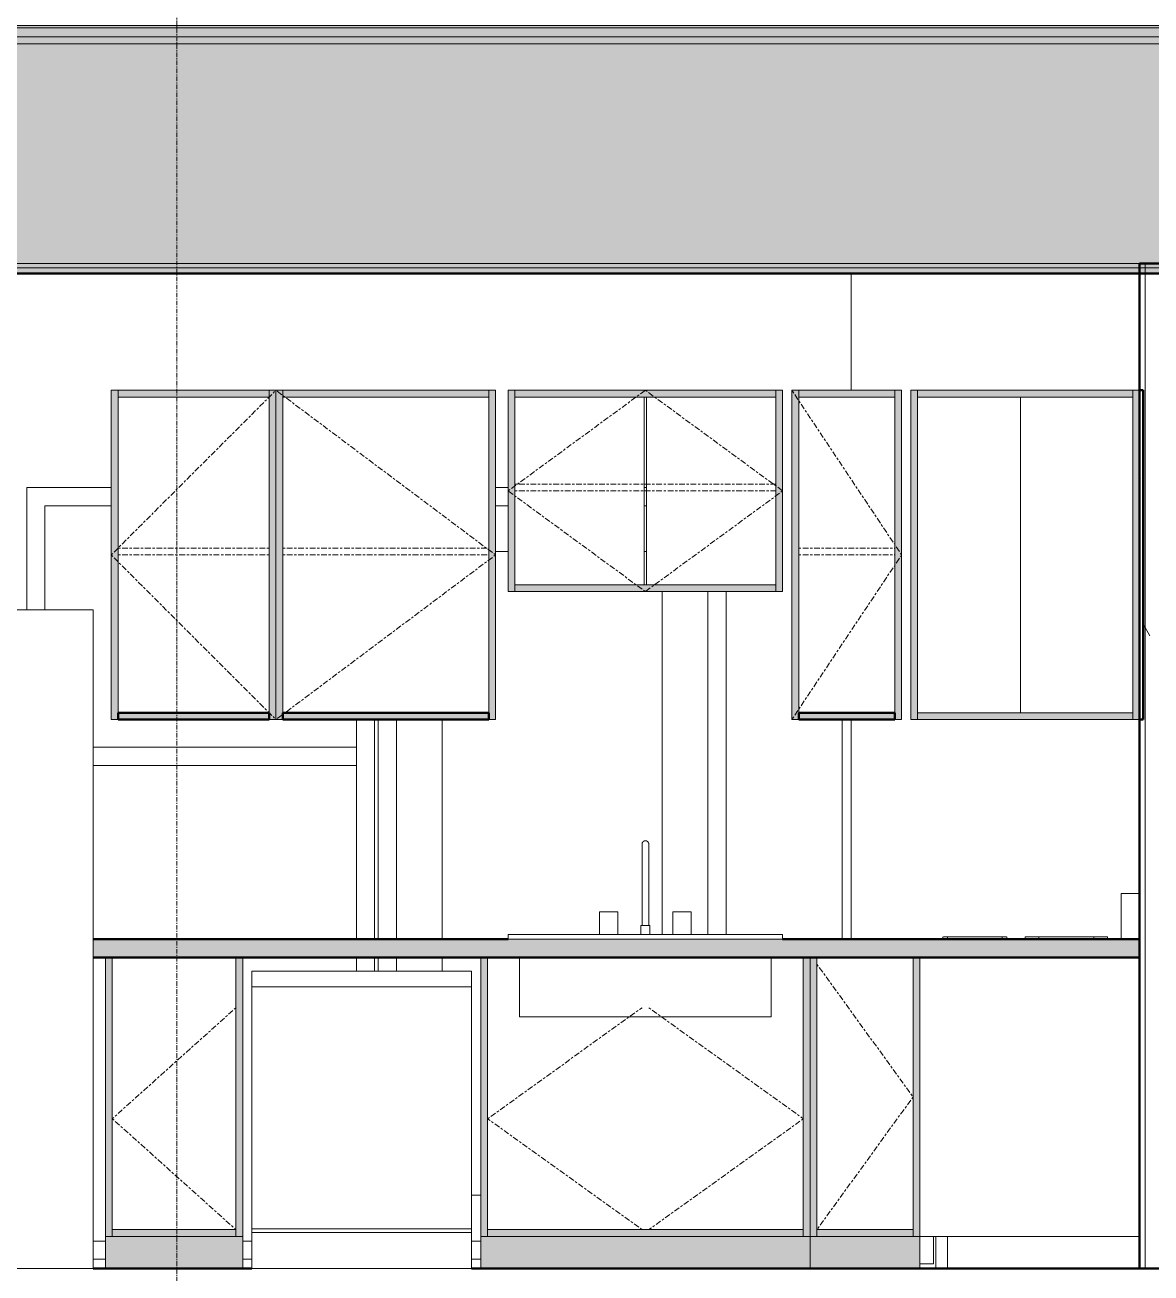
# Model space of a CAD drawing. Header units: inches. Extents: x 9610 to 16692, y -360 to 647.
# Drawn here: x 13970 to 14093.1, y -0.5 to 135.9 of the extents above; entities that cross this region are included whole.
import ezdxf

# ---------------------------------------------------------------- set-up
doc = ezdxf.new("R2010")
doc.units = ezdxf.units.IN
doc.header["$MEASUREMENT"] = 0
for name, pattern in [('Aligning Line 1_8_', [0.25, 0.125, -0.125]), ('Center', [1.25, 0.25, -0.1875, 0.625, -0.1875]), ('Grid Line 1_2_', [0.875, 0.5, -0.125, 0.125, -0.125])]:
    doc.linetypes.add(name, pattern=pattern)
for name, color, linetype, lineweight in [('0-4', 55, 'Continuous', 9), ('0-6', 170, 'Continuous', 5), ('A-DOOR-FRAM-1', 250, 'Continuous', 9), ('A-FLOR-10', 192, 'Continuous', 50), ('A-FLOR-3', 8, 'Continuous', 5), ('A-FLOR-4', 31, 'Continuous', 5), ('A-FLOR-5', 251, 'Continuous', 5), ('A-FLOR-LEVL-1', 51, 'Grid Line 1_2_', 9), ('A-FLOR-MCUT', 51, 'Continuous', 13), ('A-FLOR-PATT-1', 8, 'Continuous', 9), ('A-GLAZ-1', 135, 'Continuous', 13), ('A-WALL-1', 10, 'Continuous', 50), ('A-WALL-2', 7, 'Continuous', 13), ('A-WALL-3', 135, 'Continuous', 13), ('A-WALL-PATT-1', 250, 'Continuous', 9), ('G-ANNO-SYMB', 111, 'Aligning Line 1_8_', 9), ('I-WALL-2', 10, 'Continuous', 50), ('P-SANR-FIXT-1', 55, 'Continuous', 9), ('Q-CASE', 31, 'Continuous', 9), ('Q-CASE-1', 53, 'Continuous', 9), ('Q-CASE-2', 10, 'Continuous', 50), ('Q-CASE-4', 250, 'Continuous', 9), ('Q-CASE-5', 250, 'Center', 9), ('Q-SPCQ-1', 55, 'Continuous', 9), ('S-GRID-1', 1, 'Grid Line 1_2_', 9)]:
    doc.layers.add(name, color=color, linetype=linetype, lineweight=lineweight)
pattern_1 = [(0, (3257.106, 59.024), (30.72, 7.68), [1.267, -21.773, 1.267, -21.773, -122.88]), (0, (3257.106, 59.024), (30.72, 7.68), [-46.08, 1.267, -44.813, 1.267, -21.773, -53.76]), (0, (3257.106, 59.024), (30.72, 7.68), [-115.2, 1.267, -14.093, 1.267, -37.133]), (120, (3268.626, 62.864), (-22.01108, 22.7643), [1.267, -21.773, 1.267, -21.773, -122.88]), (120, (3268.626, 62.864), (-22.01108, 22.7643), [-46.08, 1.267, -44.813, 1.267, -21.773, -53.76]), (120, (3268.626, 62.864), (-22.01108, 22.7643), [-115.2, 1.267, -14.093, 1.267, -37.133]), (240, (3272.466, 78.224), (-8.70892, -30.4443), [1.267, -21.773, 1.267, -21.773, -122.88]), (240, (3272.466, 78.224), (-8.70892, -30.4443), [-46.08, 1.267, -44.813, 1.267, -21.773, -53.76]), (240, (3272.466, 78.224), (-8.70892, -30.4443), [-115.2, 1.267, -14.093, 1.267, -37.133])]

# ---------------------------------------------------------------- blocks, each defined once
blk = doc.blocks.new('Refrigerator_-_Side-by-Side_6047 - 36_ X 30_-345559-BUILDING SECTION - NORTH_SOUTH - LOOKING WEST')
at = {"layer": 'Q-SPCQ-1'}
for p, q in [((2782.43, 0), (2782.43, 72)), ((2818.18, 72), (2782.43, 72)), ((2818.18, 72), (2818.18, 0)), ((2818.18, 0), (2782.43, 0))]:
    blk.add_line(p, q, dxfattribs=at)
blk = doc.blocks.new('Single-Flush - 30_ x 80_-V62-BUILDING SECTION - NORTH_SOUTH - LOOKING WEST')
at = {"layer": 'A-DOOR-FRAM-1'}
blk.add_line((3303.22, 36), (3303.22, 60), dxfattribs=at)
blk = doc.blocks.new('Range - 24_ x 24_-V76-BUILDING SECTION - NORTH_SOUTH - LOOKING WEST')
at = {"layer": 'Q-SPCQ-1'}
for p, q in [((2932.52, 41), (2930.52, 41)), ((2930.52, 41), (2930.52, 36)), ((2911.02, 36.25), (2911.02, 36)), ((2911.08, 36.25), (2911.49, 36.25)), ((2911.52, 36.25), (2911.52, 36)), ((2911.52, 36.25), (2914.52, 36.25)), ((2914.52, 36.25), (2917.52, 36.25)), ((2917.52, 36), (2917.52, 36.25)), ((2917.55, 36.25), (2917.97, 36.25)), ((2918.02, 36), (2918.02, 36.25)), ((2920.02, 36.25), (2920.02, 36)), ((2920.02, 36.25), (2921.49, 36.25)), ((2921.52, 36.25), (2921.52, 36)), ((2921.52, 36.25), (2924.52, 36.25)), ((2924.52, 36.25), (2927.52, 36.25)), ((2927.52, 36), (2927.52, 36.25)), ((2927.56, 36.25), (2929.02, 36.25)), ((2929.02, 36), (2929.02, 36.25)), ((2910.02, 3.5), (2910.02, 0.5)), ((2910.27, 0), (2910.27, 3.5)), ((2910.02, 0.5), (2908.52, 0.5))]:
    blk.add_line(p, q, dxfattribs=at)
blk = doc.blocks.new('OD_CW_Countertop - OD_CW_Countertop-2217102-BUILDING SECTION - NORTH_SOUTH - LOOKING WEST')
at = {"layer": 'Q-CASE-1'}
blk.add_hatch(color=256, dxfattribs=at).paths.add_polyline_path([(2885.34, 34), (2932.52, 34), (2932.52, 36), (2818.18, 36), (2818.18, 34), (2882.06, 34)], flags=0)
at = {"layer": 'Q-CASE-2'}
for p, q in [((2863.52, 36), (2818.18, 36)), ((2932.52, 36), (2893.52, 36)), ((2932.52, 34), (2932.52, 36)), ((2818.18, 34), (2932.52, 34))]:
    blk.add_line(p, q, dxfattribs=at)
blk = doc.blocks.new('Sink Kitchen-Single - 30_ x 21_-V77-BUILDING SECTION - NORTH_SOUTH - LOOKING WEST')
at = {"layer": 'P-SANR-FIXT-1'}
for p, q in [((2878.15, 43.87), (2878.15, 37.5)), ((2878.15, 43.87), (2878.15, 42.5)), ((2878.9, 37.5), (2878.9, 43.87)), ((2878.9, 42.5), (2878.9, 43.87)), ((2878.16, 42.5), (2878.16, 42.5)), ((2878.89, 42.5), (2878.89, 42.5)), ((2873.52, 39), (2873.52, 36.5)), ((2873.52, 39), (2875.52, 39)), ((2875.52, 36.5), (2875.52, 39)), ((2881.52, 39), (2881.52, 36.5)), ((2881.52, 39), (2883.52, 39)), ((2883.52, 36.5), (2883.52, 39)), ((2878.02, 37.5), (2878.02, 36.5)), ((2878.02, 37.5), (2879.02, 37.5)), ((2879.02, 36.5), (2879.02, 37.5)), ((2863.52, 36.5), (2893.52, 36.5)), ((2863.52, 36.5), (2863.52, 36)), ((2893.52, 36), (2863.52, 36)), ((2893.52, 36), (2893.52, 36.5)), ((2864.77, 34), (2864.77, 27.5)), ((2892.27, 27.5), (2892.27, 34)), ((2864.77, 27.5), (2867.02, 27.5)), ((2867.02, 27.5), (2890.02, 27.5)), ((2890.02, 27.5), (2892.27, 27.5))]:
    blk.add_line(p, q, dxfattribs=at)
at = {"layer": 'P-SANR-FIXT-1', "flags": 128}
for points in [[(2878.15, 46.37), (2878.15, 46.39), (2878.15, 46.4), (2878.15, 46.42), (2878.15, 46.43), (2878.16, 46.45), (2878.16, 46.46), (2878.16, 46.48), (2878.17, 46.49), (2878.17, 46.51), (2878.18, 46.52), (2878.18, 46.53), (2878.19, 46.55), (2878.2, 46.56), (2878.21, 46.57), (2878.21, 46.59), (2878.22, 46.6), (2878.23, 46.61), (2878.24, 46.62), (2878.25, 46.63), (2878.26, 46.64), (2878.27, 46.65), (2878.28, 46.66), (2878.3, 46.67), (2878.31, 46.68), (2878.32, 46.69), (2878.33, 46.7), (2878.35, 46.71), (2878.36, 46.71), (2878.37, 46.72), (2878.39, 46.72), (2878.4, 46.73), (2878.42, 46.73), (2878.43, 46.74), (2878.45, 46.74), (2878.46, 46.74), (2878.47, 46.75), (2878.49, 46.75), (2878.5, 46.75), (2878.52, 46.75), (2878.52, 46.75)], [(2878.52, 46.75), (2878.54, 46.75), (2878.55, 46.75), (2878.57, 46.75), (2878.58, 46.75), (2878.6, 46.74), (2878.61, 46.74), (2878.63, 46.74), (2878.64, 46.73), (2878.66, 46.73), (2878.67, 46.72), (2878.68, 46.71), (2878.7, 46.71), (2878.71, 46.7), (2878.72, 46.69), (2878.74, 46.68), (2878.75, 46.68), (2878.76, 46.67), (2878.77, 46.66), (2878.78, 46.65), (2878.79, 46.64), (2878.8, 46.63), (2878.81, 46.61), (2878.82, 46.6), (2878.83, 46.59), (2878.84, 46.58), (2878.85, 46.56), (2878.85, 46.55), (2878.86, 46.54), (2878.87, 46.52), (2878.87, 46.51), (2878.88, 46.5), (2878.88, 46.48), (2878.89, 46.47), (2878.89, 46.45), (2878.89, 46.44), (2878.9, 46.42), (2878.9, 46.41), (2878.9, 46.39), (2878.9, 46.38), (2878.9, 46.37)], [(2878.15, 46.37), (2878.15, 46.37), (2878.15, 46.37), (2878.15, 46.36), (2878.15, 46.34), (2878.15, 46.33), (2878.15, 46.3), (2878.15, 46.28), (2878.15, 46.25), (2878.15, 46.21), (2878.15, 46.18), (2878.15, 46.14), (2878.15, 46.09), (2878.15, 46.04), (2878.15, 45.99), (2878.15, 45.94), (2878.15, 45.88), (2878.15, 45.82), (2878.15, 45.75), (2878.15, 45.69), (2878.15, 45.62), (2878.15, 45.54), (2878.15, 45.47), (2878.15, 45.39), (2878.15, 45.31), (2878.15, 45.23), (2878.15, 45.14), (2878.15, 45.05), (2878.15, 44.96), (2878.15, 44.87), (2878.15, 44.78), (2878.15, 44.69), (2878.15, 44.59), (2878.15, 44.5), (2878.15, 44.4), (2878.15, 44.3), (2878.15, 44.2), (2878.15, 44.1), (2878.15, 44), (2878.15, 43.9), (2878.15, 43.87)], [(2878.15, 46.3), (2878.15, 46.32), (2878.15, 46.34), (2878.15, 46.35), (2878.15, 46.36), (2878.15, 46.37), (2878.15, 46.37)], [(2878.15, 43.87), (2878.15, 43.97), (2878.15, 44.07), (2878.15, 44.17), (2878.15, 44.27), (2878.15, 44.37), (2878.15, 44.47), (2878.15, 44.57), (2878.15, 44.66), (2878.15, 44.76), (2878.15, 44.85), (2878.15, 44.94), (2878.15, 45.03), (2878.15, 45.12), (2878.15, 45.2), (2878.15, 45.29), (2878.15, 45.37), (2878.15, 45.45), (2878.15, 45.52), (2878.15, 45.6), (2878.15, 45.67), (2878.15, 45.74), (2878.15, 45.8), (2878.15, 45.86), (2878.15, 45.92), (2878.15, 45.98), (2878.15, 46.03), (2878.15, 46.08), (2878.15, 46.13), (2878.15, 46.17)], [(2878.9, 43.87), (2878.9, 43.97), (2878.9, 44.07), (2878.9, 44.17), (2878.9, 44.27), (2878.9, 44.37), (2878.9, 44.47), (2878.9, 44.57), (2878.9, 44.66), (2878.9, 44.76), (2878.9, 44.85), (2878.9, 44.94), (2878.9, 45.03), (2878.9, 45.12), (2878.9, 45.2), (2878.9, 45.29), (2878.9, 45.37), (2878.9, 45.45), (2878.9, 45.52), (2878.9, 45.6), (2878.9, 45.67), (2878.9, 45.74), (2878.9, 45.8), (2878.9, 45.86), (2878.9, 45.92), (2878.9, 45.98), (2878.9, 46.03), (2878.9, 46.08), (2878.9, 46.13), (2878.9, 46.17), (2878.9, 46.21), (2878.9, 46.24), (2878.9, 46.27), (2878.9, 46.3), (2878.9, 46.32), (2878.9, 46.34), (2878.9, 46.35), (2878.9, 46.36), (2878.9, 46.37), (2878.9, 46.37), (2878.9, 46.37)], [(2878.9, 46.37), (2878.9, 46.37), (2878.9, 46.36), (2878.9, 46.34), (2878.9, 46.33), (2878.9, 46.3), (2878.9, 46.28)], [(2878.9, 46.14), (2878.9, 46.09), (2878.9, 46.04), (2878.9, 45.99), (2878.9, 45.94), (2878.9, 45.88), (2878.9, 45.82), (2878.9, 45.75), (2878.9, 45.69), (2878.9, 45.62), (2878.9, 45.54), (2878.9, 45.47), (2878.9, 45.39), (2878.9, 45.31), (2878.9, 45.23), (2878.9, 45.14), (2878.9, 45.05), (2878.9, 44.96), (2878.9, 44.87), (2878.9, 44.78), (2878.9, 44.69), (2878.9, 44.59), (2878.9, 44.5), (2878.9, 44.4), (2878.9, 44.3), (2878.9, 44.2), (2878.9, 44.1), (2878.9, 44), (2878.9, 43.9), (2878.9, 43.87)]]:
    blk.add_lwpolyline(points, dxfattribs=at)
blk = doc.blocks.new('Dishwasher_15404 - 34_ counter-1372825-BUILDING SECTION - NORTH_SOUTH - LOOKING WEST')
at = {"layer": 'Q-SPCQ-1'}
for p, q in [((3231.06, 168.5), (3255.06, 168.5)), ((3231.06, 168.5), (3231.06, 166.79)), ((3255.06, 166.79), (3255.06, 168.5)), ((3231.06, 166.79), (3255.06, 166.79)), ((3231.06, 166.79), (3231.06, 140.33)), ((3255.06, 166.79), (3231.06, 166.79)), ((3255.06, 140.33), (3255.06, 166.79)), ((3255.06, 140.33), (3231.06, 140.33)), ((3231.06, 140.33), (3255.06, 140.33)), ((3231.06, 140.33), (3231.06, 139.94)), ((3255.06, 139.94), (3231.06, 139.94)), ((3231.06, 139.94), (3255.06, 139.94)), ((3231.06, 139.94), (3231.06, 136)), ((3255.06, 139.94), (3255.06, 140.33)), ((3255.06, 136), (3255.06, 139.94)), ((3255.06, 136), (3231.06, 136))]:
    blk.add_line(p, q, dxfattribs=at)
blk = doc.blocks.new('300 Series Wall Hung Cabinet_302 - 30_-2218432-BUILDING SECTION - NORTH_SOUTH - LOOKING WEST')
at = {"layer": 'Q-CASE-1'}
for points in [[(2864.27, 74), (2864.27, 96), (2863.52, 96), (2863.52, 74)], [(2864.27, 95.25), (2892.77, 95.25), (2892.77, 96), (2864.27, 96)], [(2893.52, 74), (2893.52, 96), (2892.77, 96), (2892.77, 74)], [(2878.65, 74), (2892.77, 74), (2892.77, 74.75), (2864.27, 74.75), (2864.27, 74), (2878.4, 74)]]:
    blk.add_hatch(color=256, dxfattribs=at).paths.add_polyline_path(points, flags=0)
at = {"layer": 'Q-CASE-4'}
for p, q in [((2863.52, 96), (2863.52, 74)), ((2864.27, 96), (2863.52, 96)), ((2864.27, 74), (2864.27, 96)), ((2892.77, 96), (2864.27, 96)), ((2864.27, 96), (2864.27, 95.25)), ((2892.77, 96), (2892.77, 74)), ((2893.52, 96), (2892.77, 96)), ((2892.77, 95.25), (2892.77, 96)), ((2893.52, 74), (2893.52, 96)), ((2864.27, 95.25), (2892.77, 95.25)), ((2878.4, 74.75), (2878.4, 95.25)), ((2878.65, 95.25), (2878.65, 74.75)), ((2863.52, 74), (2864.27, 74)), ((2892.77, 74.75), (2864.27, 74.75)), ((2864.27, 74.75), (2864.27, 74)), ((2864.27, 74), (2892.77, 74)), ((2892.77, 74), (2892.77, 74.75)), ((2892.77, 74), (2893.52, 74))]:
    blk.add_line(p, q, dxfattribs=at)
at = {"layer": 'Q-CASE-5'}
for p, q in [((2863.52, 85), (2878.52, 96)), ((2878.52, 96), (2893.52, 85)), ((2878.52, 74), (2863.52, 85)), ((2864.27, 85.75), (2892.77, 85.75)), ((2864.27, 85), (2892.77, 85)), ((2893.52, 85), (2878.52, 74))]:
    blk.add_line(p, q, dxfattribs=at)
blk = doc.blocks.new('Base Cabinet-Single Door - 12_-2208689-BUILDING SECTION - NORTH_SOUTH - LOOKING WEST')
at = {"layer": 'Q-CASE-1'}
h = blk.add_hatch(color=256, dxfattribs=at)
h.paths.add_polyline_path([(2908.52, 3.5), (2908.52, 34), (2907.77, 34), (2907.77, 3.5)], flags=0)
h.paths.add_polyline_path([(2897.27, 3.5), (2897.27, 34), (2896.52, 34), (2896.52, 3.5)], flags=0)
for points in [[(2901.02, 3.5), (2907.77, 3.5), (2907.77, 4.25), (2897.27, 4.25), (2897.27, 3.5)], [(2905.77, 0), (2908.52, 0), (2908.52, 3.5), (2896.52, 3.5), (2896.52, 0), (2901.02, 0)]]:
    blk.add_hatch(color=256, dxfattribs=at).paths.add_polyline_path(points, flags=0)
at = {"layer": 'Q-CASE-4'}
for p, q in [((2897.27, 34), (2896.52, 34)), ((2896.52, 34), (2896.52, 3.5)), ((2897.27, 3.5), (2897.27, 34)), ((2907.77, 34), (2907.77, 3.5)), ((2908.52, 34), (2907.77, 34)), ((2908.52, 3.5), (2908.52, 34)), ((2907.77, 4.25), (2897.27, 4.25)), ((2897.27, 4.25), (2897.27, 3.5)), ((2907.77, 3.5), (2907.77, 4.25)), ((2896.52, 3.5), (2897.27, 3.5)), ((2908.52, 3.5), (2896.52, 3.5)), ((2896.52, 3.5), (2896.52, 0)), ((2897.27, 3.5), (2907.77, 3.5)), ((2907.77, 3.5), (2908.52, 3.5)), ((2908.52, 0), (2908.52, 3.5)), ((2896.52, 0), (2908.52, 0))]:
    blk.add_line(p, q, dxfattribs=at)
at = {"layer": 'Q-CASE-5'}
for p, q in [((2897.27, 33.25), (2907.77, 18.75)), ((2907.77, 18.75), (2897.27, 4.25))]:
    blk.add_line(p, q, dxfattribs=at)
blk = doc.blocks.new('Base Cabinet-Single Door - 12_-V78-BUILDING SECTION - NORTH_SOUTH - LOOKING WEST')
at = {"layer": 'Q-CASE-4'}
for p, q in [((2908.52, 3.5), (2932.52, 3.5)), ((2911.52, 3.5), (2932.52, 3.5)), ((2911.52, 0), (2911.52, 3.5))]:
    blk.add_line(p, q, dxfattribs=at)
blk = doc.blocks.new('Base Cabinet-Double Door _ 1 Drawer - 36_-V79-BUILDING SECTION - NORTH_SOUTH - LOOKING WEST')
at = {"layer": 'Q-CASE-1'}
h = blk.add_hatch(color=256, dxfattribs=at)
h.paths.add_polyline_path([(2860.52, 3.5), (2861.27, 3.5), (2861.27, 34), (2860.52, 34), (2860.52, 4.25)], flags=0)
h.paths.add_polyline_path([(2896.52, 3.5), (2896.52, 34), (2895.77, 34), (2895.77, 3.5)], flags=0)
for points in [[(2887.34, 3.5), (2895.77, 3.5), (2895.77, 4.25), (2861.27, 4.25), (2861.27, 3.5), (2885.34, 3.5)], [(2890.13, 0), (2896.52, 0), (2896.52, 3.5), (2860.52, 3.5), (2860.52, 0), (2887.34, 0)]]:
    blk.add_hatch(color=256, dxfattribs=at).paths.add_polyline_path(points, flags=0)
at = {"layer": 'Q-CASE-4'}
for p, q in [((2861.27, 34), (2860.52, 34)), ((2860.52, 34), (2860.52, 3.5)), ((2861.27, 3.5), (2861.27, 34)), ((2895.77, 34), (2895.77, 3.5)), ((2896.52, 34), (2895.77, 34)), ((2896.52, 3.5), (2896.52, 34)), ((2895.77, 4.25), (2861.27, 4.25)), ((2861.27, 4.25), (2861.27, 3.5)), ((2895.77, 3.5), (2895.77, 4.25)), ((2860.52, 3.5), (2861.27, 3.5)), ((2896.52, 3.5), (2860.52, 3.5)), ((2860.52, 3.5), (2860.52, 0)), ((2861.27, 3.5), (2895.77, 3.5)), ((2895.77, 3.5), (2896.52, 3.5)), ((2896.52, 0), (2896.52, 3.5)), ((2860.52, 0), (2896.52, 0))]:
    blk.add_line(p, q, dxfattribs=at)
at = {"layer": 'Q-CASE-5'}
for p, q in [((2861.27, 16.37), (2878.15, 28.5)), ((2878.9, 28.5), (2895.77, 16.37)), ((2878.15, 4.25), (2861.27, 16.37)), ((2895.77, 16.37), (2878.9, 4.25))]:
    blk.add_line(p, q, dxfattribs=at)
blk = doc.blocks.new('300 Series Wall Hung Cabinet_301 - 24_-2172111-BUILDING SECTION - NORTH_SOUTH - LOOKING WEST')
at = {"layer": 'Q-CASE-1'}
for points in [[(2838.9, 60), (2838.9, 96), (2838.15, 96), (2838.15, 60)], [(2838.9, 95.25), (2861.4, 95.25), (2861.4, 96), (2838.9, 96)], [(2861.4, 60), (2862.15, 60), (2862.15, 96), (2861.4, 96), (2861.4, 68.53)], [(2856.36, 60), (2861.4, 60), (2861.4, 60.75), (2838.9, 60.75), (2838.9, 60), (2851.31, 60)]]:
    blk.add_hatch(color=256, dxfattribs=at).paths.add_polyline_path(points, flags=0)
at = {"layer": 'Q-CASE-2'}
for p, q in [((2861.4, 60.75), (2838.9, 60.75)), ((2838.9, 60.75), (2838.9, 60)), ((2861.4, 60), (2861.4, 60.75)), ((2838.9, 60), (2861.4, 60))]:
    blk.add_line(p, q, dxfattribs=at)
at = {"layer": 'Q-CASE-4'}
for p, q in [((2838.15, 96), (2838.15, 60)), ((2838.9, 96), (2838.15, 96)), ((2838.9, 60), (2838.9, 96)), ((2861.4, 96), (2838.9, 96)), ((2838.9, 96), (2838.9, 95.25)), ((2861.4, 96), (2861.4, 60)), ((2862.15, 96), (2861.4, 96)), ((2861.4, 95.25), (2861.4, 96)), ((2862.15, 60), (2862.15, 96)), ((2838.9, 95.25), (2861.4, 95.25)), ((2838.15, 60), (2838.9, 60)), ((2861.4, 60), (2862.15, 60))]:
    blk.add_line(p, q, dxfattribs=at)
at = {"layer": 'Q-CASE-5'}
for p, q in [((2862.15, 78), (2838.15, 96)), ((2862.15, 78), (2838.15, 60)), ((2838.9, 78.75), (2861.4, 78.75)), ((2838.9, 78), (2861.4, 78))]:
    blk.add_line(p, q, dxfattribs=at)
blk = doc.blocks.new('300 Series Wall Hung Cabinet_301 - 18_-2171968-BUILDING SECTION - NORTH_SOUTH - LOOKING WEST')
at = {"layer": 'Q-CASE-1'}
for points in [[(2820.9, 60), (2820.9, 96), (2820.15, 96), (2820.15, 60)], [(2820.9, 95.25), (2837.4, 95.25), (2837.4, 96), (2820.9, 96)], [(2838.15, 60), (2838.15, 96), (2837.4, 96), (2837.4, 60)], [(2837.4, 60), (2837.4, 60.75), (2820.9, 60.75), (2820.9, 60), (2822.59, 60)]]:
    blk.add_hatch(color=256, dxfattribs=at).paths.add_polyline_path(points, flags=0)
at = {"layer": 'Q-CASE-2'}
for p, q in [((2837.4, 60.75), (2820.9, 60.75)), ((2820.9, 60.75), (2820.9, 60)), ((2837.4, 60), (2837.4, 60.75)), ((2820.9, 60), (2837.4, 60))]:
    blk.add_line(p, q, dxfattribs=at)
at = {"layer": 'Q-CASE-4'}
for p, q in [((2820.9, 96), (2820.15, 96)), ((2820.15, 96), (2820.15, 60)), ((2820.9, 60), (2820.9, 96)), ((2837.4, 96), (2820.9, 96)), ((2820.9, 96), (2820.9, 95.25)), ((2838.15, 96), (2837.4, 96)), ((2837.4, 96), (2837.4, 60)), ((2837.4, 95.25), (2837.4, 96)), ((2838.15, 60), (2838.15, 96)), ((2820.9, 95.25), (2837.4, 95.25)), ((2820.15, 60), (2820.9, 60)), ((2837.4, 60), (2838.15, 60))]:
    blk.add_line(p, q, dxfattribs=at)
at = {"layer": 'Q-CASE-5'}
for p, q in [((2820.15, 78), (2838.15, 96)), ((2820.15, 78), (2838.15, 60)), ((2837.4, 78.75), (2820.9, 78.75)), ((2837.4, 78), (2820.9, 78))]:
    blk.add_line(p, q, dxfattribs=at)
blk = doc.blocks.new('300 Series Wall Hung Cabinet_301 - 12_-2218475-BUILDING SECTION - NORTH_SOUTH - LOOKING WEST')
at = {"layer": 'Q-CASE-1'}
for points in [[(2895.27, 60), (2895.27, 96), (2894.52, 96), (2894.52, 60)], [(2895.27, 95.25), (2905.77, 95.25), (2905.77, 96), (2895.27, 96)], [(2905.77, 60), (2906.52, 60), (2906.52, 96), (2905.77, 96), (2905.77, 68.53)], [(2895.27, 60), (2905.77, 60), (2905.77, 60.75), (2895.27, 60.75)]]:
    blk.add_hatch(color=256, dxfattribs=at).paths.add_polyline_path(points, flags=0)
at = {"layer": 'Q-CASE-2'}
for p, q in [((2905.77, 60.75), (2895.27, 60.75)), ((2895.27, 60.75), (2895.27, 60)), ((2905.77, 60), (2905.77, 60.75)), ((2895.27, 60), (2905.77, 60))]:
    blk.add_line(p, q, dxfattribs=at)
at = {"layer": 'Q-CASE-4'}
for p, q in [((2894.52, 96), (2894.52, 60)), ((2895.27, 96), (2894.52, 96)), ((2895.27, 60), (2895.27, 96)), ((2905.77, 96), (2895.27, 96)), ((2895.27, 96), (2895.27, 95.25)), ((2905.77, 96), (2905.77, 60)), ((2906.52, 96), (2905.77, 96)), ((2905.77, 95.25), (2905.77, 96)), ((2906.52, 60), (2906.52, 96)), ((2895.27, 95.25), (2905.77, 95.25)), ((2894.52, 60), (2895.27, 60)), ((2905.77, 60), (2906.52, 60))]:
    blk.add_line(p, q, dxfattribs=at)
at = {"layer": 'Q-CASE-5'}
for p, q in [((2906.52, 78), (2894.52, 96)), ((2906.52, 78), (2894.52, 60)), ((2895.27, 78.75), (2905.77, 78.75)), ((2895.27, 78), (2905.77, 78))]:
    blk.add_line(p, q, dxfattribs=at)
blk = doc.blocks.new('308 - 308-2215426-BUILDING SECTION - NORTH_SOUTH - LOOKING WEST')
at = {"layer": 'Q-CASE-1'}
for points in [[(2907.52, 60), (2908.27, 60), (2908.27, 96), (2907.52, 96), (2907.52, 67.7)], [(2908.27, 95.25), (2931.77, 95.25), (2931.77, 96), (2908.27, 96)], [(2931.77, 60), (2932.52, 60), (2932.52, 96), (2931.77, 96), (2931.77, 68.53)], [(2908.27, 60), (2931.77, 60), (2931.77, 60.75), (2908.27, 60.75)]]:
    blk.add_hatch(color=256, dxfattribs=at).paths.add_polyline_path(points, flags=0)
at = {"layer": 'Q-CASE'}
blk.add_line((2919.52, 60.75), (2919.52, 95.25), dxfattribs=at)
at = {"layer": 'Q-CASE-4'}
for p, q in [((2908.27, 96), (2907.52, 96)), ((2907.52, 96), (2907.52, 60)), ((2931.77, 96), (2908.27, 96)), ((2908.27, 96), (2908.27, 95.25)), ((2908.27, 60), (2908.27, 96)), ((2931.77, 95.25), (2931.77, 96)), ((2932.52, 96), (2931.77, 96)), ((2931.77, 96), (2931.77, 60)), ((2932.52, 60), (2932.52, 96)), ((2908.27, 95.25), (2931.77, 95.25)), ((2919.52, 60.75), (2919.52, 95.25)), ((2931.77, 60.75), (2908.27, 60.75)), ((2908.27, 60.75), (2908.27, 60)), ((2931.77, 60), (2931.77, 60.75)), ((2907.52, 60), (2908.27, 60)), ((2908.27, 60), (2931.77, 60)), ((2931.77, 60), (2932.52, 60))]:
    blk.add_line(p, q, dxfattribs=at)
blk = doc.blocks.new('Base Cabinet-Single Door _ Drawer - 15_-2213367-BUILDING SECTION - NORTH_SOUTH - LOOKING WEST')
at = {"layer": 'Q-CASE-1'}
h = blk.add_hatch(color=256, dxfattribs=at)
h.paths.add_polyline_path([(2819.52, 3.5), (2820.27, 3.5), (2820.27, 34), (2819.52, 34), (2819.52, 22.68)], flags=0)
h.paths.add_polyline_path([(2833.77, 3.5), (2834.52, 3.5), (2834.52, 34), (2833.77, 34), (2833.77, 3.94)], flags=0)
for points in [[(2822.59, 3.5), (2833.77, 3.5), (2833.77, 4.25), (2820.27, 4.25), (2820.27, 3.5)], [(2822.59, 0), (2834.52, 0), (2834.52, 3.5), (2819.52, 3.5), (2819.52, 0)]]:
    blk.add_hatch(color=256, dxfattribs=at).paths.add_polyline_path(points, flags=0)
at = {"layer": 'Q-CASE-4'}
for p, q in [((2820.27, 34), (2819.52, 34)), ((2819.52, 34), (2819.52, 3.5)), ((2820.27, 3.5), (2820.27, 34)), ((2833.77, 34), (2833.77, 3.5)), ((2834.52, 34), (2833.77, 34)), ((2834.52, 3.5), (2834.52, 34)), ((2833.77, 4.25), (2820.27, 4.25)), ((2820.27, 4.25), (2820.27, 3.5)), ((2833.77, 3.5), (2833.77, 4.25)), ((2819.52, 3.5), (2820.27, 3.5)), ((2834.52, 3.5), (2819.52, 3.5)), ((2819.52, 3.5), (2819.52, 0)), ((2820.27, 3.5), (2833.77, 3.5)), ((2833.77, 3.5), (2834.52, 3.5)), ((2834.52, 0), (2834.52, 3.5)), ((2819.52, 0), (2834.52, 0))]:
    blk.add_line(p, q, dxfattribs=at)
at = {"layer": 'Q-CASE-5'}
for p, q in [((2833.77, 28.5), (2820.27, 16.37)), ((2820.27, 16.37), (2833.77, 4.25))]:
    blk.add_line(p, q, dxfattribs=at)
blk = doc.blocks.new('CTR - 1st Phase - Unit Layouts_rvt-2-BUILDING SECTION - NORTH_SOUTH - LOOKING WEST')
at = {"layer": 'A-WALL-1'}
for p, q in [((2932.9, 96), (2932.52, 96)), ((2932.52, 96), (2932.52, 60)), ((2932.9, 60), (2932.9, 96)), ((2932.52, 60), (2932.9, 60))]:
    blk.add_line(p, q, dxfattribs=at)
at = {"layer": 'A-WALL-3'}
for p, q in [((2901.02, 96), (2901.02, 108.75)), ((2901.02, 36), (2901.02, 60))]:
    blk.add_line(p, q, dxfattribs=at)
at = {"layer": '0-4'}
for name, p in [('300 Series Wall Hung Cabinet_301 - 18_-2171968-BUILDING SECTION - NORTH_SOUTH - LOOKING WEST', (0, 0)), ('300 Series Wall Hung Cabinet_301 - 24_-2172111-BUILDING SECTION - NORTH_SOUTH - LOOKING WEST', (0, 0)), ('300 Series Wall Hung Cabinet_302 - 30_-2218432-BUILDING SECTION - NORTH_SOUTH - LOOKING WEST', (0, 0)), ('300 Series Wall Hung Cabinet_301 - 12_-2218475-BUILDING SECTION - NORTH_SOUTH - LOOKING WEST', (0, 0)), ('308 - 308-2215426-BUILDING SECTION - NORTH_SOUTH - LOOKING WEST', (0, 0)), ('Refrigerator_-_Side-by-Side_6047 - 36_ X 30_-345559-BUILDING SECTION - NORTH_SOUTH - LOOKING WEST', (0, 0)), ('Single-Flush - 30_ x 80_-V62-BUILDING SECTION - NORTH_SOUTH - LOOKING WEST', (-403.2, 0)), ('Sink Kitchen-Single - 30_ x 21_-V77-BUILDING SECTION - NORTH_SOUTH - LOOKING WEST', (0, 0)), ('Range - 24_ x 24_-V76-BUILDING SECTION - NORTH_SOUTH - LOOKING WEST', (0, 0)), ('OD_CW_Countertop - OD_CW_Countertop-2217102-BUILDING SECTION - NORTH_SOUTH - LOOKING WEST', (0, 0)), ('Base Cabinet-Single Door _ Drawer - 15_-2213367-BUILDING SECTION - NORTH_SOUTH - LOOKING WEST', (0, 0)), ('Base Cabinet-Double Door _ 1 Drawer - 36_-V79-BUILDING SECTION - NORTH_SOUTH - LOOKING WEST', (0, 0)), ('Base Cabinet-Single Door - 12_-2208689-BUILDING SECTION - NORTH_SOUTH - LOOKING WEST', (0, 0)), ('Dishwasher_15404 - 34_ counter-1372825-BUILDING SECTION - NORTH_SOUTH - LOOKING WEST', (-395.54, -136)), ('Base Cabinet-Single Door - 12_-V78-BUILDING SECTION - NORTH_SOUTH - LOOKING WEST', (0, 0))]:
    blk.add_blockref(name, p, dxfattribs=at)
blk = doc.blocks.new('CTR - 1st Phase - Common Walls_rvt-2-BUILDING SECTION - NORTH_SOUTH - LOOKING WEST')
at = {"layer": 'A-WALL-PATT-1'}
h = blk.add_hatch(dxfattribs=at)
h.set_pattern_fill('FP_43', color=256, style=0, pattern_type=2)
h.set_pattern_definition(pattern_1)
h.paths.add_polyline_path([(2933.15, 0), (2933.15, 108.75), (2932.52, 108.75), (2932.52, 0)], flags=0)
h = blk.add_hatch(dxfattribs=at)
h.set_pattern_fill('FP_43', color=256, style=0, pattern_type=2)
h.set_pattern_definition(pattern_1)
h.paths.add_polyline_path([(2933.77, 0), (2933.77, 108.75), (2933.15, 108.75), (2933.15, 0)], flags=0)
at = {"layer": 'A-WALL-2'}
blk.add_line((2933.15, 109.87), (2933.15, 0), dxfattribs=at)
at = {"layer": 'I-WALL-2'}
for p, q in [((2938.52, 109.87), (2932.52, 109.87)), ((2932.52, 109.87), (2932.52, 0)), ((2932.52, 0), (2938.52, 0))]:
    blk.add_line(p, q, dxfattribs=at)
blk = doc.blocks.new('_THE_ WINDOW _ DOOR - Door - 1st Floor-2113385-BUILDING SECTION - NORTH_SOUTH - LOOKING WEST')
at = {"layer": 'A-GLAZ-1'}
for p, q in [((3265.35, 83.37), (3266.72, 83.37)), ((3281.6, 83.37), (3281.85, 83.37)), ((3265.35, 78.37), (3266.72, 78.37)), ((3281.6, 78.37), (3281.85, 78.37)), ((3283.54, 74), (3283.54, 36.5)), ((3288.54, 74), (3288.54, 36.5)), ((3254.51, 36), (3254.51, 60)), ((3259.51, 36), (3259.51, 60)), ((3254.51, 32.5), (3254.51, 34)), ((3259.51, 32.5), (3259.51, 34)), ((3263.72, 8), (3262.72, 8)), ((3263.72, 3), (3262.72, 3))]:
    blk.add_line(p, q, dxfattribs=at)
blk = doc.blocks.new('_THE_ WINDOW _ DOOR - Window - 1st Floor-2113386-BUILDING SECTION - NORTH_SOUTH - LOOKING WEST')
at = {"layer": 'A-GLAZ-1'}
for p, q in [((2812.91, 72), (2812.91, 83.37)), ((2812.91, 83.37), (2820.15, 83.37)), ((2846.94, 60), (2846.94, 36)), ((2846.94, 57), (2818.18, 57)), ((2846.94, 55), (2846.94, 57)), ((2818.18, 55), (2846.94, 55)), ((2846.94, 34), (2846.94, 32.5)), ((2819.52, 3), (2818.18, 3)), ((2835.52, 3), (2834.52, 3))]:
    blk.add_line(p, q, dxfattribs=at)

msp = doc.modelspace()

# ---------------------------------------------------------------- hatches: boundary and pattern name
at = {"layer": 'A-FLOR-3'}
h = msp.add_hatch(color=256, dxfattribs=at)
h.paths.add_polyline_path([(15011.164, 135.625), (15011.789, 135.6574), (15011.789, 135.875), (13859.639, 135.875), (13859.639, 135.625), (14994.9257, 135.625)], flags=0)
h.paths.add_polyline_path([(13235.489, 135.625), (13683.639, 135.625), (13683.639, 135.875), (13235.489, 135.8684), (13235.489, 135.6574)], flags=0)
at = {"layer": 'A-FLOR-4'}
h = msp.add_hatch(color=256, dxfattribs=at)
h.paths.add_polyline_path([(13475.3994, 109.875), (13683.639, 109.875), (13683.639, 133.875), (13229.989, 133.875), (13229.989, 109.875), (13407.8649, 109.875)], flags=0)
h.paths.add_polyline_path([(14015.6754, 109.875), (15017.289, 109.875), (15017.289, 133.875), (13859.639, 133.875), (13859.639, 109.875), (13981.9082, 109.875)], flags=0)
at = {"layer": 'A-FLOR-5'}
h = msp.add_hatch(color=256, dxfattribs=at)
h.paths.add_polyline_path([(13265.764, 109.375), (13519.464, 109.375), (13519.464, 109.875), (13265.764, 109.875), (13265.764, 109.4483)], flags=0)
h.paths.add_polyline_path([(14981.514, 109.375), (14981.514, 109.875), (13859.639, 109.875), (13859.639, 109.375), (14978.042, 109.375)], flags=0)
h.paths.add_polyline_path([(13522.964, 109.375), (13679.889, 109.375), (13679.889, 109.875), (13522.964, 109.875), (13522.964, 109.6827)], flags=0)
h.paths.add_polyline_path([(13683.639, 109.375), (13683.639, 109.875), (13683.389, 109.8747), (13683.389, 109.375)], flags=0)
at = {"layer": 'A-FLOR-PATT-1'}
h = msp.add_hatch(dxfattribs=at)
h.set_pattern_fill('FP_44', color=256, style=0, pattern_type=2)
h.set_pattern_definition([(0, (14416.4212, 59.024), (15.36, 3.84), [1.267, -10.253, 1.267, -10.253, -61.44]), (0, (14416.4212, 59.024), (15.36, 3.84), [-23.04, 1.267, -21.773, 1.267, -10.253, -26.88]), (0, (14416.4212, 59.024), (15.36, 3.84), [-57.6, 1.267, -6.413, 1.267, -17.933]), (120, (14422.1812, 60.944), (-11.005538, 11.38215), [1.267, -10.253, 1.267, -10.253, -61.44]), (120, (14422.1812, 60.944), (-11.005538, 11.38215), [-23.04, 1.267, -21.773, 1.267, -10.253, -26.88]), (120, (14422.1812, 60.944), (-11.005538, 11.38215), [-57.6, 1.267, -6.413, 1.267, -17.933]), (240, (14424.1012, 68.624), (-4.354462, -15.22215), [1.267, -10.253, 1.267, -10.253, -61.44]), (240, (14424.1012, 68.624), (-4.354462, -15.22215), [-23.04, 1.267, -21.773, 1.267, -10.253, -26.88]), (240, (14424.1012, 68.624), (-4.354462, -15.22215), [-57.6, 1.267, -6.413, 1.267, -17.933])])
h.paths.add_polyline_path([(13235.489, 134.625), (13683.639, 134.625), (13683.639, 135.625), (13235.489, 135.625)], flags=0)
h.paths.add_polyline_path([(14488.4169, 134.625), (15011.789, 134.625), (15011.789, 135.625), (13859.639, 135.625), (13859.639, 134.625), (14468.2876, 134.625)], flags=0)
h = msp.add_hatch(dxfattribs=at)
h.set_pattern_fill('FP_45', color=256, style=0, pattern_type=2)
h.set_pattern_definition([(0, (14416.421, 59.024), (0, 4.798), []), (315, (14416.4212, 59.024), (4.798427, 0), [6.786, -6.786]), (45, (14416.4212, 59.024), (4.798427, 0), [6.786, -6.786])])
h.paths.add_polyline_path([(15017.289, 133.875), (15017.289, 134.625), (13859.639, 134.625), (13859.639, 133.875), (15011.8093, 133.875)], flags=0)
h.paths.add_polyline_path([(13475.3994, 133.875), (13683.639, 133.875), (13683.639, 134.625), (13229.989, 134.625), (13229.989, 133.875), (13467.9533, 133.875)], flags=0)
h = msp.add_hatch(dxfattribs=at)
h.set_pattern_fill('FP_43', color=256, style=0, pattern_type=2)
h.set_pattern_definition([(0, (14416.421, 59.024), (30.72, 7.68), [1.267, -21.773, 1.267, -21.773, -122.88]), (0, (14416.421, 59.024), (30.72, 7.68), [-46.08, 1.267, -44.813, 1.267, -21.773, -53.76]), (0, (14416.421, 59.024), (30.72, 7.68), [-115.2, 1.267, -14.093, 1.267, -37.133]), (120, (14427.941, 62.864), (-22.011075, 22.7643), [1.267, -21.773, 1.267, -21.773, -122.88]), (120, (14427.941, 62.864), (-22.011075, 22.7643), [-46.08, 1.267, -44.813, 1.267, -21.773, -53.76]), (120, (14427.941, 62.864), (-22.011075, 22.7643), [-115.2, 1.267, -14.093, 1.267, -37.133]), (240, (14431.781, 78.224), (-8.708925, -30.4443), [1.267, -21.773, 1.267, -21.773, -122.88]), (240, (14431.781, 78.224), (-8.708925, -30.4443), [-46.08, 1.267, -44.813, 1.267, -21.773, -53.76]), (240, (14431.781, 78.224), (-8.708925, -30.4443), [-115.2, 1.267, -14.093, 1.267, -37.133])])
h.paths.add_polyline_path([(13265.764, 108.75), (13519.464, 108.75), (13519.464, 109.375), (13265.764, 109.375)], flags=0)
h.paths.add_polyline_path([(13683.389, 108.75), (13683.639, 108.75), (13683.639, 109.375), (13683.389, 109.3746)], flags=0)
h.paths.add_polyline_path([(13679.889, 108.75), (13679.889, 109.375), (13522.964, 109.375), (13522.964, 108.75), (13678.0029, 108.75)], flags=0)
h.paths.add_polyline_path([(14657.2532, 108.75), (14981.514, 108.7586), (14981.514, 109.375), (13859.639, 109.375), (13859.639, 108.75), (14638.2923, 108.75)], flags=0)

# ---------------------------------------------------------------- linework, layer by layer
at = {"layer": 'A-FLOR-10'}
for p, q in [((13859.639, 108.75), (14981.514, 108.75)), ((13994.839, 0), (13977.5001, 0)), ((14170.7126, 0), (14018.839, 0))]:
    msp.add_line(p, q, dxfattribs=at)
at = {"layer": 'A-FLOR-LEVL-1'}
msp.add_line((12974.2716, 0), (15327.2797, 0), dxfattribs=at)
at = {"layer": 'A-FLOR-MCUT'}
for p, q in [((15011.789, 135.875), (13791.639, 135.875)), ((15011.789, 135.625), (13791.639, 135.625)), ((15011.789, 134.625), (13859.639, 134.625)), ((15017.289, 133.875), (13859.639, 133.875)), ((14990.139, 109.875), (13859.639, 109.875)), ((14981.514, 109.375), (13859.639, 109.375))]:
    msp.add_line(p, q, dxfattribs=at)
at = {"layer": 'A-WALL-3'}
for p, q in [((13970.2265, 72), (13970.2265, 85.375)), ((13970.2265, 85.375), (13979.464, 85.375)), ((14021.464, 85.375), (14022.839, 85.375)), ((14037.714, 85.375), (14037.964, 85.375)), ((14046.6515, 74), (14046.6515, 36.5)), ((14008.2515, 60), (14008.2515, 36)), ((14008.6265, 36), (14008.6265, 60)), ((14008.2515, 34), (14008.2515, 32.5)), ((14008.6265, 32.5), (14008.6265, 34)), ((13978.839, 1), (13977.5001, 1)), ((13994.839, 1), (13993.839, 1)), ((14019.839, 1), (14018.839, 1))]:
    msp.add_line(p, q, dxfattribs=at)
at = {"layer": 'G-ANNO-SYMB'}
msp.add_line((13070.1924, 0), (15231.2964, 0), dxfattribs=at)
at = {"layer": 'S-GRID-1'}
msp.add_line((13986.639, -159.8356), (13986.639, 470.5), dxfattribs=at)

# ---------------------------------------------------------------- block references
at = {"layer": '0-6'}
for name in ['CTR - 1st Phase - Common Walls_rvt-2-BUILDING SECTION - NORTH_SOUTH - LOOKING WEST', 'CTR - 1st Phase - Unit Layouts_rvt-2-BUILDING SECTION - NORTH_SOUTH - LOOKING WEST']:
    msp.add_blockref(name, (11159.3152, 0), dxfattribs=at)
at = {"layer": 'A-GLAZ-1'}
for name, p in [('_THE_ WINDOW _ DOOR - Window - 1st Floor-2113386-BUILDING SECTION - NORTH_SOUTH - LOOKING WEST', (11159.3152, 0)), ('_THE_ WINDOW _ DOOR - Door - 1st Floor-2113385-BUILDING SECTION - NORTH_SOUTH - LOOKING WEST', (10756.1152, 0))]:
    msp.add_blockref(name, p, dxfattribs=at)

doc.saveas('drawing.dxf')
